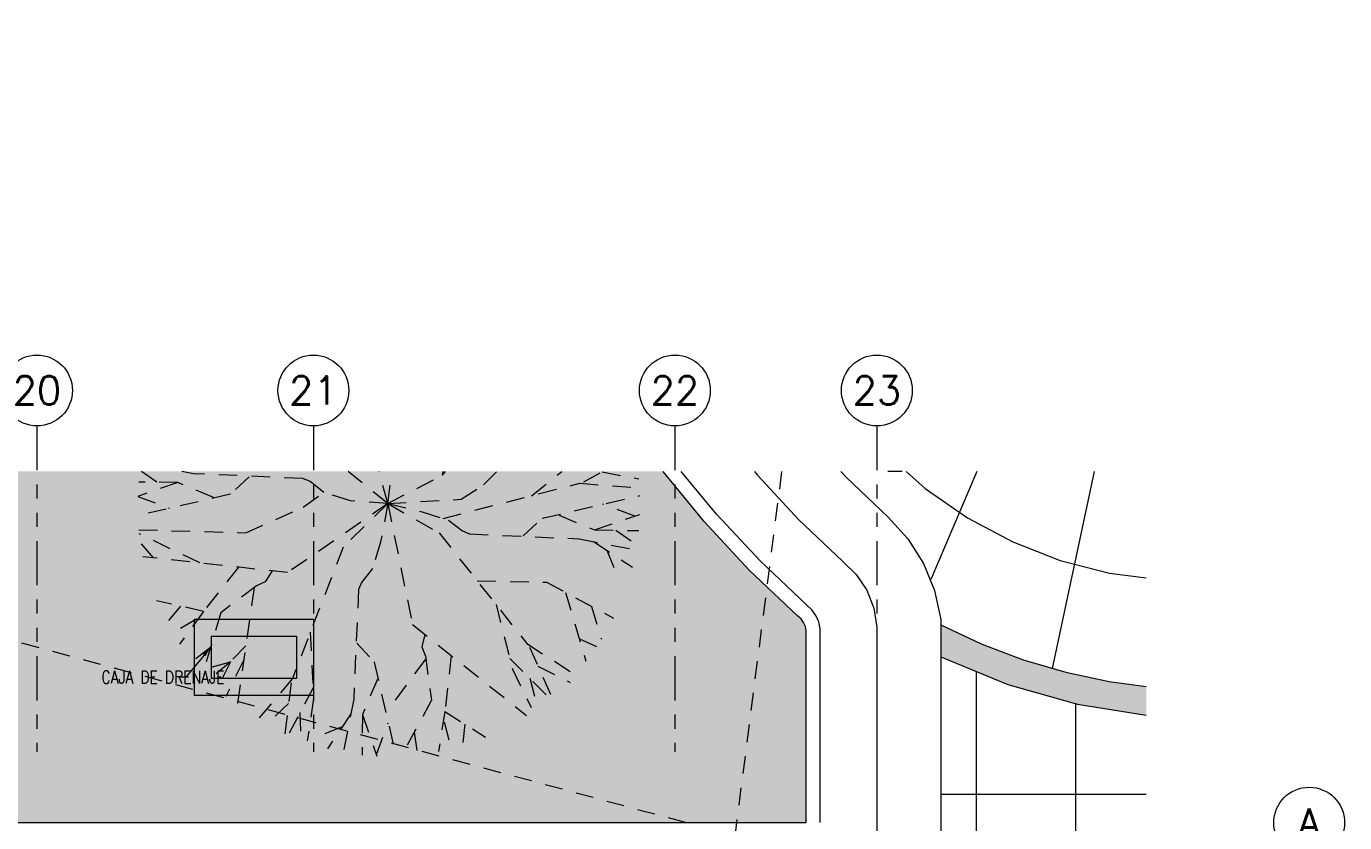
# Model space of a CAD drawing. Header units: millimetres. Extents: x 3765 to 3833, y 1327 to 1657.
# Drawn here: x 3812.52 to 3821.82, y 1495.59 to 1501.21 of the extents above; entities that cross this region are included whole.
import ezdxf
from ezdxf import colors
from ezdxf.entities.mleader import LeaderData, LeaderLine
from ezdxf.enums import TextEntityAlignment as Align
from ezdxf.math import Vec2, Vec3
from ezdxf.xclip import XClip

# ---------------------------------------------------------------- set-up
doc = ezdxf.new("R2010")
doc.units = ezdxf.units.MM
doc.header["$XCLIPFRAME"] = 2
for name, pattern in [('ACAD_ISO07W100', [3, 0, -3]), ('HIDDEN2', [0.1875, 0.125, -0.0625]), ('PHANTOM', [63.50000000000001, 31.75, -6.35, 6.35, -6.35, 6.35, -6.35]), ('PHANTOM2', [1.25, 0.625, -0.125, 0.125, -0.125, 0.125, -0.125])]:
    doc.linetypes.add(name, pattern=pattern)
doc.layers.get('0').update_dxf_attribs({"color": 251, "lineweight": 9})
for name, color, linetype, lineweight in [('A-Adoquines', 251, 'Continuous', 13), ('A-EJES', 251, 'PHANTOM', 13), ('A-HATCH', 251, 'Continuous', 13), ('A-MURO BAJO', 251, 'Continuous', 13), ('A-MUROS', 251, 'Continuous', 13), ('A-PROYECCIONES', 251, 'HIDDEN2', 13), ('A_30_DispositivosSanit', 251, 'Continuous', 13), ('A_50_TextoIndicaciones', 251, 'Continuous', 13), ('DLP_VERDE', 251, 'Continuous', 13)]:
    doc.layers.add(name, color=color, linetype=linetype, lineweight=lineweight)
doc.styles.add('ROMANS', font='romans.shx', dxfattribs={"width": 0.8})
doc.styles.add('TXT_COTAS', font='romans.shx', dxfattribs={"width": 0.8})

# ---------------------------------------------------------------- blocks, each defined once
blk = doc.blocks.new('pl_01')
at = {"layer": 'A-PROYECCIONES', "color": 8, "linetype": 'HIDDEN2', "ltscale": 0.3}
for p, q in [((-0.00933064142401463, 0.4339573252559603), (-0.07629614342999957, 0.5042073202916981)), ((-0.04222507114798191, 0.4684646112120845), (-0.02752374222001208, 0.5091026070779208)), ((-0.00933064142401463, 0.4339573252559603), (0.02254389391805489, 0.5092046996398949)), ((-0.00299265267597093, 0.4541108094897481), (-0.003720706704029908, 0.5097698180641146)), ((0.06034804775998737, 0.4593845606218565), (0.06560942403604031, 0.5053086824761976)), ((0.01086306109198176, 0.2486758250340699), (-0.1667542783139879, 0.4819985787239602)), ((0.01089812318400618, 0.4055704368297484), (0.08056959370202321, 0.4813922107800863)), ((0.1041756627600421, 0.3033427826519528), (0.1078314014699799, 0.4978249883099579)), ((0.1454540574241037, 0.4846818599996823), (0.1065310103520005, 0.4286619181261813)), ((0.1527459413220527, 0.3996604118517553), (0.1451653107840229, 0.4880540082599509)), ((0.1527459413220527, 0.3996604118517553), (0.1735934487300028, 0.478512994284074)), ((-0.2059609158359876, 0.3501970811817046), (-0.2261308998779441, 0.4634744505299295)), ((-0.1622395183500203, 0.3623223775857696), (-0.2206993693320101, 0.4597815872518822)), ((-0.1914431472719684, 0.4110081548039943), (-0.1926826953480258, 0.4722286299120242)), ((-0.1623333610079385, 0.3843826208817518), (-0.1797664393980085, 0.4684646112118571)), ((0.1623859541460888, 0.3650077213380882), (0.2086916340600169, 0.4640457563821201)), ((-0.2028342022199467, 0.3418079600521651), (-0.2842287863219894, 0.4286021063219323)), ((-0.2132600183999784, 0.3911887916819978), (-0.2686416239519644, 0.4389949228859678)), ((-0.04949736152400419, 0.3279666836160686), (-0.00933064142401463, 0.4339573252559603)), ((0.1753548032340291, 0.3927459610622464), (0.2379138252659914, 0.4495383001983555)), ((-0.3036160607219927, 0.2608269023883167), (-0.3094755550380341, 0.4051527854398955)), ((0.00126945397801137, 0.3162353201280439), (0.01089812318400618, 0.4055704368297484)), ((0.1063680747479907, 0.3376706331955575), (0.1527459413220527, 0.3996604118517553)), ((0.1983359420639204, 0.4136089370397258), (0.2568401362800046, 0.4215659694477836)), ((0.2361101900040126, 0.3229827103618845), (0.3085649718840386, 0.4036059284399016)), ((0.2404073587500193, 0.3446211773159575), (0.2735482543560011, 0.4238377867616236)), ((0.2740587171659854, 0.3652098439858946), (0.2858973294059979, 0.4202067977637398)), ((0.2767182799678949, 0.3027467270878788), (0.3139676277660328, 0.3993551654039038)), ((-0.3075811708320089, 0.3584975158437373), (-0.3375118225439451, 0.3819746801518704)), ((-0.1617661801079748, 0.2505444282899134), (-0.1623333610079385, 0.3843826208817518)), ((0.001891290491983, 0.3220050967379393), (0.094769740961965, 0.3975546238561947)), ((0.2916970119179041, 0.3415955250236493), (0.3452141391659893, 0.372259386954056)), ((-0.3475560806639919, 0.3008327493596425), (-0.3505600769578905, 0.3699556012620633)), ((0.09918550207800081, 0.1538060539862727), (0.1623859541460888, 0.3650077213380882)), ((0.2720508967800583, 0.2951073159838415), (0.3594844106099799, 0.3582830183402166)), ((-0.2714558724539984, 0.2315469618536099), (-0.3843991206900341, 0.3343768590241325)), ((-0.08625790250999898, 0.08274653711964675), (-0.2028342022199467, 0.3418079600521651)), ((0.2143397245861252, 0.2133445799161109), (0.2404073587500193, 0.3446211773159575)), ((0.3020753911499696, 0.09841413605386151), (0.3929377713300255, 0.3206139566759703)), ((-0.008186998481960472, 0.2736998463419695), (0.003491771868027627, 0.2967201722162827)), ((0.003491771868027627, 0.2967201722162827), (0.00126945397801137, 0.3162353201280439)), ((0.1040921324819806, 0.3027611644199624), (0.1041756627600421, 0.3033427826519528)), ((0.1288428757200109, 0.2576094398282294), (0.1040921324819806, 0.3027611644199624)), ((0.1082315218139911, 0.06301689170391), (0.2720508967800583, 0.2951073159838415)), ((0.3576281822099645, 0.2342653052219248), (0.4106276279820236, 0.2972161976938423)), ((0.3848291469359992, 0.2316841165079495), (0.4238429429519783, 0.2776938311158119)), ((-0.3839608445399563, 0.1758023605261769), (-0.446351774777952, 0.2445281857981172)), ((-0.404823820518061, 0.1987834993558408), (-0.4127808529260051, 0.2572866623336267)), ((-2.273736754432321e-13, -4.547473508864641e-13), (0.01086306109198176, 0.2486758250340699)), ((0.3848291469359992, 0.2316841165079495), (0.4363518598919995, 0.2571990071039636)), ((-0.3562236360539828, 0.1628335114380661), (-0.4622668708320248, 0.2124144032397908)), ((-0.1368298140299657, 0.195129823121988), (-0.2714558724539984, 0.2315469618536099)), ((0.3469569313859893, 0.2081687963939203), (0.3848291469359992, 0.2316841165079495)), ((0.3794223661019487, 0.1313044408259429), (0.4317391323180573, 0.2199940025398064)), ((0.3852509232780221, 0.2321811732238075), (0.4490453684339855, 0.2338528100219719)), ((0.4165541527680148, 0.1942522395836477), (0.4592102813999759, 0.2127299620681242)), ((-0.4321712210399937, 0.1641112153199629), (-0.4662391996079691, 0.2033982894056408)), ((-0.3908752953300336, 0.1531934986137458), (-0.477064104893941, 0.1759797334618725)), ((-0.1450219687019967, 0.09963202813196403), (-0.3562236360539828, 0.1628335114380661)), ((0.4124611691459563, 0.1201928513760322), (0.4753378124819392, 0.1726581158638965)), ((-0.3908752953300336, 0.1531934986137458), (-0.4871671435799385, 0.1449353447098929)), ((-0.4758977747159747, 0.1459016147157399), (-0.419877832842019, 0.1069785676438642)), ((-0.3288855166740063, 0.1068146008019539), (-0.3908752953300336, 0.1531934986137458)), ((0.06177631239006587, 0.119621545524069), (0.08985382941602893, 0.1412981682840382)), ((0.08985382941602893, 0.1412981682840382), (0.09918550207800081, 0.1538060539862727)), ((0.4299055911540108, 0.1321108689419361), (0.4834691241119913, 0.1476072823677441)), ((-0.294558697367961, 0.1046232200517352), (-0.4963018497840039, 0.1084150821779986)), ((-0.2488243233059393, 0.1292904330121019), (-0.2939770791360843, 0.1045386585360575)), ((0.03271190059803075, 0.071955662687742), (0.06177631239006587, 0.119621545524069)), ((0.2967356407859825, 0.096143349977865), (0.3794223661019487, 0.1313044408259429)), ((0.3227063385780298, 0.0509720318636937), (0.4124611691459563, 0.1201928513760322)), ((0.4124611691459563, 0.1201928513760322), (0.4990480365780172, 0.07656014035796943)), ((0.4550347987380405, 0.09873897602369652), (0.4896864580140914, 0.1246364559181075)), ((-0.3847291168499396, 0.05461333324205953), (-0.4992841900800613, 0.0931094477816714)), ((-0.2939770791360843, 0.1045386585360575), (-0.294558697367961, 0.1046232200517352)), ((-0.1325130517619755, 0.09030138670800625), (-0.1450219687019967, 0.09963202813196403)), ((-0.1108364290020063, 0.06222283844363119), (-0.1325130517619755, 0.09030138670800625)), ((-2.273736754432321e-13, -4.547473508864641e-13), (-0.08625790250999898, 0.08274653711964675)), ((-2.273736754432321e-13, -4.547473508864641e-13), (0.2293019567280226, 0.08570000275176426)), ((0.2293019567280226, 0.08570000275176426), (0.5038618555619792, -0.01638121562996275)), ((0.2587809261960956, 0.07474000528782199), (0.2774164280940568, 0.09260104744794262)), ((0.2774164280940568, 0.09260104744794262), (0.2967356407859825, 0.096143349977865)), ((-0.3936586066920427, 0.05396571577807663), (-0.5067647905319745, 0.02473630590566245)), ((-0.433970731349973, 0.04354814950170294), (-0.5022129059999543, 0.07481116070994176)), ((-0.2846536563779978, 0.05523929470814437), (-0.4065934249260295, 7.012418404883647e-05)), ((-0.1006529537519896, 0.05639015631595612), (-0.3847291168499396, 0.05461333324205953)), ((-0.06317157740403445, 0.03315945788995123), (-0.1108364290020063, 0.06222283844363119)), ((-2.273736754432321e-13, -4.547473508864641e-13), (0.03271190059803075, 0.071955662687742)), ((-2.273736754432321e-13, -4.547473508864641e-13), (0.1082315218139911, 0.06301689170391)), ((-0.1457252730180016, 0.02767327173000922), (-0.1959073765740413, 0.01057843940361636)), ((-2.273736754432321e-13, -4.547473508864641e-13), (-0.1457252730180016, 0.02767327173000922)), ((-2.273736754432321e-13, -4.547473508864641e-13), (-0.06317157740403445, 0.03315945788995123)), ((-0.4429167209999605, 0.01546341380981175), (-0.5069256636599562, -0.01227070096206262)), ((-0.3864945963059654, 0.009163580867834753), (-0.5068483208100361, 0.02260164324616198)), ((-0.4065934249260295, 7.012418404883647e-05), (-0.5064781063679789, -0.02275632894634327)), ((-0.1959073765740413, 0.01057843940361636), (-0.2625861944160306, -0.0288767264762555)), ((0.3958757683919885, 0.02376694218605735), (0.4998297149820132, -0.06286014352804159)), ((-2.273736754432321e-13, -4.547473508864641e-13), (-0.1211869648080324, -0.02853435545989669)), ((-2.273736754432321e-13, -4.547473508864641e-13), (-0.02437434136800221, -0.06272402011200029)), ((-2.273736754432321e-13, -4.547473508864641e-13), (0.07150810539599206, -0.0239267840759112)), ((-2.273736754432321e-13, -4.547473508864641e-13), (0.002329566641947167, -0.111590263979906)), ((-2.273736754432321e-13, -4.547473508864641e-13), (0.1443908510460119, -0.1925424469802692)), ((0.07150810539599206, -0.0239267840759112), (0.119173988231978, -0.05299119586834422)), ((0.2912154237720301, -0.01241198056823123), (0.166597530137949, -0.03440313091800817)), ((0.4986695722320178, -0.07104198581987475), (0.2912154237720301, -0.01241198056823123)), ((0.4837124962800203, -0.008890302798135963), (0.5018705349839934, -0.04520638020585466)), ((-0.4711107679199813, -0.03752984453399222), (-0.5039732292659664, -0.05289322825797171)), ((-0.4029366549779638, -0.03154866413410673), (-0.4711107679199813, -0.03752984453399222)), ((-0.3197322481859146, -0.03526421464835039), (-0.4029366549779638, -0.03154866413410673)), ((-0.2731048220159664, -0.0376360620482501), (-0.3197322481859146, -0.03526421464835039)), ((-0.2625861944160306, -0.0288767264762555), (-0.3193032531780204, -0.07610742687597849)), ((-0.1211869648080324, -0.02853435545989669), (-0.2417159997719978, -0.1241476491061348)), ((-0.1211869648080324, -0.02853435545989669), (-0.185162907851975, -0.1738976639401244)), ((0.166597530137949, -0.03440313091800817), (0.119173988231978, -0.05299119586834422)), ((0.119173988231978, -0.05299119586834422), (0.1408506109920609, -0.08106974413226453)), ((-0.4457103447419968, -0.09188227456183995), (-0.5021304069599637, -0.06730581054603135)), ((-0.3193032531780204, -0.07610742687597849), (-0.3684314314979815, -0.1091926356300519)), ((-0.02437434136800221, -0.06272402011200029), (-0.05343875315998048, -0.1103899029480999)), ((-0.4457103447419968, -0.09188227456183995), (-0.4966823766060315, -0.09850488499796484)), ((-0.4110669353700018, -0.08778413474988156), (-0.4457103447419968, -0.09188227456183995)), ((-0.3684314314979815, -0.1091926356300519), (-0.4110669353700018, -0.08778413474988156)), ((0.1408506109920609, -0.08106974413226453), (0.1533595279320252, -0.09040038555622232)), ((0.1533595279320252, -0.09040038555622232), (0.3645601640459972, -0.1536008376240261)), ((0.2571618825359678, -0.1200587904359054), (0.3023136071280419, -0.09530701596008839)), ((0.3023136071280419, -0.09530701596008839), (0.3028952253600323, -0.09539157747599347)), ((0.3028952253600323, -0.09539157747599347), (0.4936701304080202, -0.09897719200239408)), ((0.337223075903978, -0.09758295822598484), (0.3992128545600053, -0.1439618560382314)), ((0.4842353339460033, -0.1366699721397708), (0.4282143608339766, -0.09774692506789506)), ((-0.4145318950500041, -0.121334431842115), (-0.491456062422003, -0.1211209655759831)), ((-0.445843374443939, -0.1215582104880468), (-0.4828596624540751, -0.1509288999659475)), ((-0.3684314314979815, -0.1091926356300519), (-0.4145318950500041, -0.121334431842115)), ((-0.2417159997719978, -0.1241476491061348), (-0.3543509078460261, -0.155573595918213)), ((-0.2417159997719978, -0.1241476491061348), (-0.2653406311139292, -0.1670564310479676)), ((-0.08151627018605723, -0.1320654944702255), (-0.0908479428480291, -0.1445744114100762)), ((-0.05343875315998048, -0.1103899029480999), (-0.08151627018605723, -0.1320654944702255)), ((0.002329566641947167, -0.111590263979906), (-0.04420814182196864, -0.2724747355978252)), ((0.002329566641947167, -0.111590263979906), (0.1214158996440347, -0.3695059814938304)), ((0.002329566641947167, -0.111590263979906), (0.04610252602799392, -0.3666989516580088)), ((-0.3543509078460261, -0.155573595918213), (-0.4300520269499657, -0.2644166418660916)), ((-0.0908479428480291, -0.1445744114100762), (-0.1540483949160034, -0.3557760787621191)), ((0.3645601640459972, -0.1536008376240261), (0.4617141272639174, -0.19902584028614)), ((0.3992128545600053, -0.1439618560382314), (0.4843054581299953, -0.1366637847122547)), ((0.3992128545600053, -0.1439618560382314), (0.475494560658035, -0.1641287463660319)), ((0.4405087802700223, -0.1548795727439938), (0.4673003435100327, -0.1857754632237629)), ((-0.2653406311139292, -0.1670564310479676), (-0.2831975483219935, -0.2234692746001201)), ((-0.185162907851975, -0.1738976639401244), (-0.241538626836018, -0.3146193701820721)), ((-0.185162907851975, -0.1738976639401244), (-0.185162907851975, -0.1738976639401244)), ((0.392298403769928, -0.1665707179504352), (0.4479584435820243, -0.227881942002341)), ((0.1443908510460119, -0.1925424469802692), (0.4291651622700101, -0.2611527735964501)), ((0.1749660265080024, -0.1999085800141529), (0.1804532439060154, -0.2251316302563282)), ((0.413161379747919, -0.1895518567803265), (0.4211184121560905, -0.2480550197581124)), ((-0.3977835586919696, -0.2180212442460743), (-0.3968337884939501, -0.3112998150600106)), ((-0.2831975483219935, -0.2234692746001201), (-0.3130797318480063, -0.2959611810483693)), ((-0.2061836632439622, -0.2263691158561869), (-0.2530173370139437, -0.2694068025482466)), ((0.1804532439060154, -0.2251316302563282), (0.19450386165596, -0.2388563767976848)), ((0.2412705049559918, -0.215883487872361), (0.2770823069820949, -0.3234230489877064)), ((-0.1205053164899823, -0.2483777972518055), (-0.09575457325195202, -0.2935295218442207)), ((0.1976656373640253, -0.2437227889201949), (0.1733861698920123, -0.3609590809503516)), ((0.19450386165596, -0.2388563767976848), (0.243469104372025, -0.3141955313642484)), ((-0.3971782219859961, -0.277445302758224), (-0.4109421555720019, -0.2927499059160255)), ((-0.2530173370139437, -0.2694068025482466), (-0.2725634220659572, -0.3087475010099752)), ((-0.04420814182196864, -0.2724747355978252), (-0.05619628357197826, -0.3649747217223194)), ((0.07946410656597891, -0.278646695028101), (0.1801180915559826, -0.366859824786161)), ((-0.3130797318480063, -0.2959611810483693), (-0.3412933722899538, -0.3704908137840448)), ((-0.2725634220659572, -0.3087475010099752), (-0.2929644034200578, -0.3293567924404215)), ((-0.2725634220659572, -0.3087475010099752), (-0.2819641876740206, -0.416765556557948)), ((-0.241538626836018, -0.3146193701820721), (-0.2792004698339383, -0.4185939415322082)), ((-0.09583913476797079, -0.2941111400757563), (-0.09955881023404345, -0.4920820238878605)), ((-0.09575457325195202, -0.2935295218442207), (-0.09583913476797079, -0.2941111400757563)), ((0.243469104372025, -0.3141955313642484), (0.2373518005559845, -0.4169831477761363)), ((-0.2929644034200578, -0.3293567924404215), (-0.3164291928719649, -0.3916301615463453)), ((-0.09803051551796216, -0.3284389906200431), (-0.1444094133300382, -0.3904287692760136)), ((0.2770823069820949, -0.3234230489877064), (0.3732782500979397, -0.3355710326279677)), ((0.2770823069820949, -0.3234230489877064), (0.2999520721081126, -0.4020559777259223)), ((0.2849001222598986, -0.3430506018419237), (0.3206851120979763, -0.385813979226441)), ((0.3243810690900091, -0.3293959794841612), (0.3386688715800119, -0.3702278480936911)), ((-0.334111830857978, -0.351521190774065), (-0.3504373596359756, -0.3619851627599928)), ((-0.1540483949160034, -0.3557760787621191), (-0.2027362346099721, -0.4599084295259672)), ((-0.05619628357197826, -0.3649747217223194), (-0.06592704534000404, -0.497562022620059)), ((-0.05619628357197826, -0.3649747217223194), (-0.02599338502795945, -0.5010929815321106)), ((0.04610252602799392, -0.3666989516580088), (0.02335754070003304, -0.501078544200027)), ((0.1214158996440347, -0.3695059814938304), (0.1335453210000423, -0.4878745728483409)), ((0.1635275346120011, -0.3523193689859454), (0.2005386664320667, -0.4658597040240693)), ((0.1801180915559826, -0.366859824786161), (0.2321522985600382, -0.435169029906092)), ((-0.3099127999500411, -0.3743373315239751), (-0.306112687920006, -0.3996263809979155)), ((-0.2655994718519423, -0.3810445034757777), (-0.2607990589619931, -0.4301293697997153)), ((-0.1670172440040005, -0.3835143184860499), (-0.2345128023420102, -0.4447873867322869)), ((-0.1444094133300382, -0.3904287692760136), (-0.1665026562420167, -0.473998234319879)), ((-0.1444094133300382, -0.3904287692760136), (-0.1364400060660387, -0.4833412506002333)), ((0.1256986310580146, -0.3773691712437994), (0.1979739775259759, -0.4668940357380507)), ((0.2391275923919807, -0.3871494324359901), (0.2641990506479033, -0.4262952269161815)), ((-0.1899983828340055, -0.4043772944644388), (-0.248502577049976, -0.4123343268722692)), ((-0.1371175294319187, -0.4754502174243953), (-0.09819345112197198, -0.4194302755504395)), ((0.03960572662805362, -0.4050836924939176), (0.08300331538202954, -0.4945858697524272)), ((0.1518528892140125, -0.4097655130142357), (0.151629110567967, -0.4779612819540944)), ((0.1811225173679532, -0.4062974596199638), (0.2316387420358978, -0.4520194588260438)), ((-0.1553260987980138, -0.431723663747789), (-0.1927012576319953, -0.4641334116120106)), ((-0.06345516785398786, -0.463107329802142), (-0.06337163757609687, -0.4625257115701515)), ((-0.06337163757609687, -0.4625257115701515), (-0.04791750490801405, -0.4995492182458747)), ((0.06318704597390479, -0.4537158453358643), (0.05148249467401911, -0.4989098506862319))]:
    blk.add_line(p, q, dxfattribs=at)
blk = doc.blocks.new('TRAZO 2')
at = {"layer": 'A-Adoquines'}
h = blk.add_hatch(color=8, dxfattribs=at)
h.dxf.hatch_style = 1
h.paths.add_polyline_path([(60.06311980834219, 113.8400305217501, -0.1287911426053249), (60.19181368197316, 113.3492464991282), (60.19173265309658, 113.3366679819302, -0.1534235458222018), (61.13979101513431, 115.6288197791681), (60.92148188706373, 115.6776694194746, 0.1185568519848753)])
edge = h.paths.add_edge_path()
edge.add_line((68.30159787877346, 118.0164261525497), (67.03063650583499, 117.7938492316753))
edge.add_arc((66.85813688906148, 118.7788588153196), 0.9999999988290238, 267.0258373897565, 279.9331839847168, ccw=False)
edge.add_arc((66.2130261803722, 106.311429431586), 11.48410845436351, 87.03900149794042, 91.10746761146423)
edge.add_arc((64.67156607766844, 118.4376587864959), 1.468384843884263, 324.7570405143872, 333.9753140779605, ccw=False)
edge.add_arc((66.2133128465846, 106.3238262126384), 11.27171340713305, 87.0374351584822, 91.74123863350633, ccw=False)
edge.add_arc((66.85813676622928, 118.7788588108941), 1.200000006210485, 267.025843630648, 279.9331902247042)
edge.add_line((67.06513643640213, 117.5968473255635), (68.33762623486112, 117.8196919038892))
edge.add_line((68.3376262348611, 117.8196919038892), (68.30159787877348, 118.0164261525497))
blk.add_line((60.92128111558851, 115.677417521365, 2.553488779452224e-06), (43.92020663688889, 119.482941585593, 2.553488779452224e-06))
at = {"elevation": 4.360376445970006e-07}
for points in [[(60.92148650586024, 115.6776752136648, 0.1185572860409028), (60.06311980518514, 113.8400305062533)], [(61.13979173143163, 115.6288206353784, 0.1534236148694824), (60.19173265309657, 113.3366679819301)]]:
    blk.add_lwpolyline(points, format="xyb", dxfattribs=at)
at = {"layer": 'A-HATCH'}
blk.add_line((59.61294550864842, 114.2803953206167, 4.360376445970006e-07), (59.973090714484, 115.8898848639801, 4.360376445970006e-07), dxfattribs=at)
at = {"layer": 'A-HATCH', "elevation": 4.360376445970006e-07}
blk.add_lwpolyline([(68.40953381708825, 115.2790160151199), (68.87845073966311, 117.216381335631, -0.2806412721708843), (68.34776300360681, 117.767803631723, -0.04006639206535988), (67.90823697179441, 121.7902802545578), (65.86251561532845, 121.7506302371621), (66.11153190158075, 118.725150378421, -0.419049281020242), (64.93528830676223, 116.9931508488953, 0.1240056837090883), (61.96395849407419, 115.8239734452218, -0.1777045822377416), (61.17834625003162, 115.6201925203204), (57.04584038464236, 116.5448969835416), (56.68504743798987, 114.9348425781355), (59.41051946376685, 114.3257374316454, -0.3506621194011493), (60.19181368197316, 113.3492464991287), (60.19173265309657, 113.3366679819301), (62.18754800438184, 113.3177153859288, -0.2363452042788564), (63.04309387641844, 114.723923875019, -0.1303811911419998), (65.55236585761305, 115.5217598006129, -0.07853070061343125)], format="xyb", close=True, dxfattribs=at)
for points in [[(65.41175804223168, 121.7421548757702), (67.90750350005693, 121.7887394912541, 0.03977097087667315), (68.34776300360681, 117.767803631723, 0.282300896833763), (68.87901291160962, 117.2187039917335), (68.51366650027921, 115.7072824575007, 0.08104312121613569), (65.52521346145659, 115.9709688322619, 0.1300686663599575), (62.80264364730102, 115.1042998442427, 0.2399470105691745), (61.73660607010245, 113.3219976061955)], [(68.69206064243917, 116.4452909277752, 0.07808628131002143), (65.47978079828317, 116.7196324001998, 0.1296460169819046), (62.40175257984085, 115.7381694316864, 0.2435673025776594), (60.98567078975613, 113.3291286388412)]]:
    blk.add_lwpolyline(points, format="xyb", dxfattribs=at)
for points in [[(60.75756684073714, 115.4581596758217), (56.991379471001, 116.3017607247457)], [(60.38969448555144, 114.8232149872929), (56.83837546512952, 115.6186869656667)], [(62.88239516626346, 114.6107626855374), (61.46742523074501, 115.6274567618966)], [(62.44327692114167, 114.1122082956136), (60.66725187381964, 114.9299163706601)]]:
    blk.add_lwpolyline(points, dxfattribs=at)
blk = doc.blocks.new('A$C9f73720c')
at = {"layer": 'DLP_VERDE'}
h = blk.add_hatch(dxfattribs=at)
h.set_pattern_fill('AR-SAND', color=256, scale=0.003500000000000007, angle=215)
h.set_pattern_definition([(252.5, (-226520.5452565561, -8188080.019369083), (0.1028379063742487, -0.1371042579803464), [0, -0.1351280000000002, 0, -0.1511300000000002, 0, -0.1444625000000001]), (222.5, (-226520.5452565561, -8188080.019369083), (0.01502412461654387, -0.295758648264572), [0, -0.07289800000000018, 0, -0.1217930000000003, 0, -0.0466725000000001]), (182.5, (-226520.4556847379, -8188079.956650224), (-0.2264915386418959, -0.1592051501849953), [0, -0.04445000000000005, 0, -0.1600200000000002, 0, -0.2089150000000002]), (172.5, (-226520.4556847379, -8188079.956650224), (-0.1741606377632482, -0.2171998499440064), [0, -0.02222500000000002, 0, -0.1049020000000001, 0, -0.1200150000000001])])
edge = h.paths.add_edge_path()
edge.add_line((35.97260770437424, 104.1749633131549), (35.58797847136157, 104.3650600016117))
edge.add_arc((60.78210324179963, 91.91327711753547), 28.10321725248866, 152.0296540321891, 153.6998704859046, ccw=False)
edge.add_arc((34.62112445087401, 105.7682631844656), 1.500468434847121, 333.3008501360137, 437.3345143857278)
edge.add_line((34.95011492821502, 107.2322204215453), (32.57543476499265, 107.7654834957794))
edge.add_line((32.57543476499265, 107.7654834957794), (27.76664576577602, 86.27692641597247))
edge.add_line((27.76664576577599, 86.27692641597253), (29.08872899951524, 85.98087919503462))
edge.add_arc((29.11122253141365, 86.1067791478709), 0.1278935381536298, 259.8703018409339, 314.7871818692943)
edge.add_arc((33.53894013151876, 79.97899447474629), 7.433740321501847, 97.5414325347628, 125.69739864243451, ccw=False)
edge.add_line((32.56331296500861, 87.34843453485527), (32.65952806611308, 87.37944227363923))
edge.add_line((32.65952806611311, 87.3794422736392), (32.72631112436646, 86.97813583631074))
edge.add_arc((32.4544507889659, 87.85100577957932), 0.9142264379385617, 287.2994987368645, 368.032951198505)
edge.add_arc((60.78207366011336, 91.91327660717079), 27.70318777597884, 178.3278538142672, 188.1649769355321, ccw=False)
edge.add_arc((60.78210387710715, 91.91327677201483), 27.70321797529716, 159.2501996912456, 178.3278559786694, ccw=False)
edge.add_arc((55.49161158720378, 93.95615290571011), 22.03214920787812, 152.3665328264365, 159.3438486811695, ccw=False)
at = {"layer": 'A-MURO BAJO', "elevation": 3.362277568755195e-06}
for points in [[(32.72631112436646, 86.97813583631071, 0.3675987195768894), (33.35970671410902, 87.97876214794817, -0.04244036564501231), (33.09068289949209, 92.72166431974622, -0.08343478087448142), (34.87581511898315, 101.7281883340329, -0.03045369295006768), (35.97260770437424, 104.1749633131549), (35.58797847136155, 104.3650600016118, -0.007287823105036837), (35.96161002290316, 105.094094099477, 0.4879170850996747), (34.95011129276827, 107.2322212383151), (32.5763868462527, 107.7652696948499), (27.76664576577599, 86.27692641597253), (29.08872899951527, 85.98087919503453, 0.244314080095445), (29.20132038902375, 86.01600947696717, -0.1268939213846872), (32.66261356251197, 87.36090120114386), (32.72631112436646, 86.97813583631071)], [(33.45872550067722, 87.99273640662442, -0.3998633285453762), (32.64544225216376, 86.854924694635, 0.1232205986114051), (29.51227020446092, 85.62369855400178, -0.2185632520789208), (29.00430346463688, 85.48745506722484), (24.92489453894079, 86.40056284610189)], [(27.74478686906512, 86.17927470617002), (29.07904507740746, 85.88062321767215, 0.2219345057679673), (29.26505172371981, 85.93866099137813, -0.1233808483286786), (32.58029512336357, 87.24980920553216), (32.64544001946337, 86.85492440406243)]]:
    blk.add_lwpolyline(points, format="xyb", dxfattribs=at)
at = {"layer": 'A-PROYECCIONES'}
for p, q in [((27.9524540166603, 87.10631694365304, 8.721319111628776e-07), (53.44427474174881, 135.556401219219, 9.658396371368613e-07)), ((47.16504018360865, 79.75947500392795, 1.244826250967893e-06), (25.21980005956719, 87.71801075711849, 8.721319111628776e-07))]:
    blk.add_line(p, q, dxfattribs=at)
at = {"rotation": 0.00873130886672623}
blk.add_blockref('TRAZO 2', (-32.20166094295564, -30.59297851100564, 8.087886063709036e-07), dxfattribs=at)
at = {"xscale": 3.50498917533782, "yscale": 3.50498917533782, "zscale": 3.50498917533782, "rotation": 91.49999999999986}
blk.add_blockref('pl_01', (30.60884116680243, 88.66501427721235, 3.362277383239467e-06), dxfattribs=at)
blk = doc.blocks.new('Ejes_Torre C 1var')
at = {"layer": 'A-EJES', "linetype": 'PHANTOM2', "ltscale": 0.5}
for points in [[(44.12500099344848, 16.65000002921478), (44.12500099344848, 14.35000002921483)], [(46.07500135330825, 16.6500000291813), (46.07500135330825, 14.35000002918134)], [(48.62500099348122, 16.6500000299458), (48.62500099348122, 14.35000002994585)], [(50.05000135330863, 16.6500000299458), (50.05000135330863, 14.35000002994585)]]:
    blk.add_lwpolyline(points, dxfattribs=at)
at = {"layer": 'A-EJES', "linetype": 'Continuous'}
for centre in [(44.12500099344848, 16.90000002994593), (46.07500135330825, 16.9000000291813), (48.62500099348122, 16.9000000291813), (50.05000135330863, 16.90000002994593), (53.10001329987377, 13.84999798761265)]:
    blk.add_circle(centre, 0.25, dxfattribs=at)
at = {"layer": 'A-EJES', "linetype": 'Continuous', "style": 'ROMANS'}
for s, p in [('20', (44.12500099344848, 16.90000002994616)), ('21', (46.07500135330825, 16.90000002918153)), ('22', (48.62500099348122, 16.90000002918153)), ('23', (50.05000135330863, 16.90000002994616))]:
    blk.add_text(s, height=0.2, dxfattribs=at).set_placement(p, align=Align.MIDDLE_CENTER)
blk.add_text('A', height=0.2, rotation=2.55967247397848e-08, dxfattribs=at).set_placement((53.10001329987377, 13.84999798761288), align=Align.MIDDLE_CENTER)
blk = doc.blocks.new('IS-pluviales_26.03.2025')
at = {"layer": 'A_30_DispositivosSanit', "elevation": 2.495425409276353e-06}
for points in [[(-2.622571694875717, 1.485835230786705), (-2.622571694875717, 0.945835230786713), (-3.46257169487572, 0.945835230786713), (-3.46257169487572, 1.485835230786705)], [(-2.742571694875721, 1.365835230786701), (-2.742571694875721, 1.065835230786718), (-3.342571694875716, 1.065835230786718), (-3.342571694875716, 1.365835230786701)]]:
    blk.add_lwpolyline(points, close=True, dxfattribs=at)
at = {"layer": 'A_50_TextoIndicaciones'}
ml = blk.add_multileader_mtext('Standard', dxfattribs=at)
ml.set_content('\\pxsm1,t16;CAJA DE DRENAJE', color=256, style='TXT_COTAS')
ml.set_leader_properties(color=7)
ml.build(insert=Vec2(0, 0))
ml.multileader.update_dxf_attribs({"dogleg_length": 0.05, "arrow_head_size": 0.07})
ctx = ml.context
ctx.base_point, ctx.char_height, ctx.arrow_head_size, ctx.landing_gap_size, ctx.plane_origin = Vec3(-4.219266836766349, 1.076102290952839, 4.607596586120344e-06), 0.09, 0.07, 0.1, Vec3(-4.304586012375424, 0.43433655140025, 4.607596586120344e-06)
notes = []
notes.append((ctx, [(1, (1, 1, 0), (-3.523552551052063, 1.076102290952839, 4.607596586120344e-06), (-1, 0), 0.05, [(0, [(-3.349752731826356, 1.285330069703257, 4.607596586120344e-06)], 0, [])])]))
ctx.mtext.insert, ctx.mtext.width, ctx.mtext.defined_height, ctx.mtext.flow_direction = Vec3(-4.119266836766343, 1.121102290952841, 4.607596586120344e-06), 0.8728231017280632, 0.8046440208518091, 5
for ctx, leaders in notes:
    for number, flags, end, landing, length, lines in leaders:
        leader = LeaderData()
        leader.index, (leader.has_last_leader_line, leader.has_dogleg_vector, leader.attachment_direction) = number, flags
        leader.last_leader_point, leader.dogleg_vector, leader.dogleg_length = Vec3(end), Vec3(landing), length
        for number, points, colour, breaks in lines:
            line = LeaderLine()
            line.index, line.vertices, line.color, line.breaks = number, Vec3.list(points), colors.encode_raw_color(colour), breaks
            leader.lines.append(line)
        ctx.leaders.append(leader)

msp = doc.modelspace()

# ---------------------------------------------------------------- block references
at = {"color": 7, "linetype": 'ACAD_ISO07W100', "ltscale": 5, "true_color": 0xffffff}
ref = msp.add_blockref('A$C9f73720c', (3908.280870078871, 1487.335429810368), dxfattribs=dict(at, rotation=102.6156181418625))
XClip(ref).set_block_clipping_path([(22.15422531057815, 140.41011691623854), (10.360090139748598, 87.71366693057934), (29.660834647582096, 83.3939150367614), (41.45496981841164, 136.0903650224206)])

# ---------------------------------------------------------------- next in the draw order: block references
at = {"layer": 'A-MUROS', "color": 3}
msp.add_blockref('Ejes_Torre C 1var', (3768.472110248915, 1481.737886885922), dxfattribs=at)
at = {"layer": 'A_30_DispositivosSanit'}
msp.add_blockref('IS-pluviales_26.03.2025', (3817.171080682536, 1495.538337550704, -1.24531920288088e-06), dxfattribs=at)

doc.saveas('drawing.dxf')
